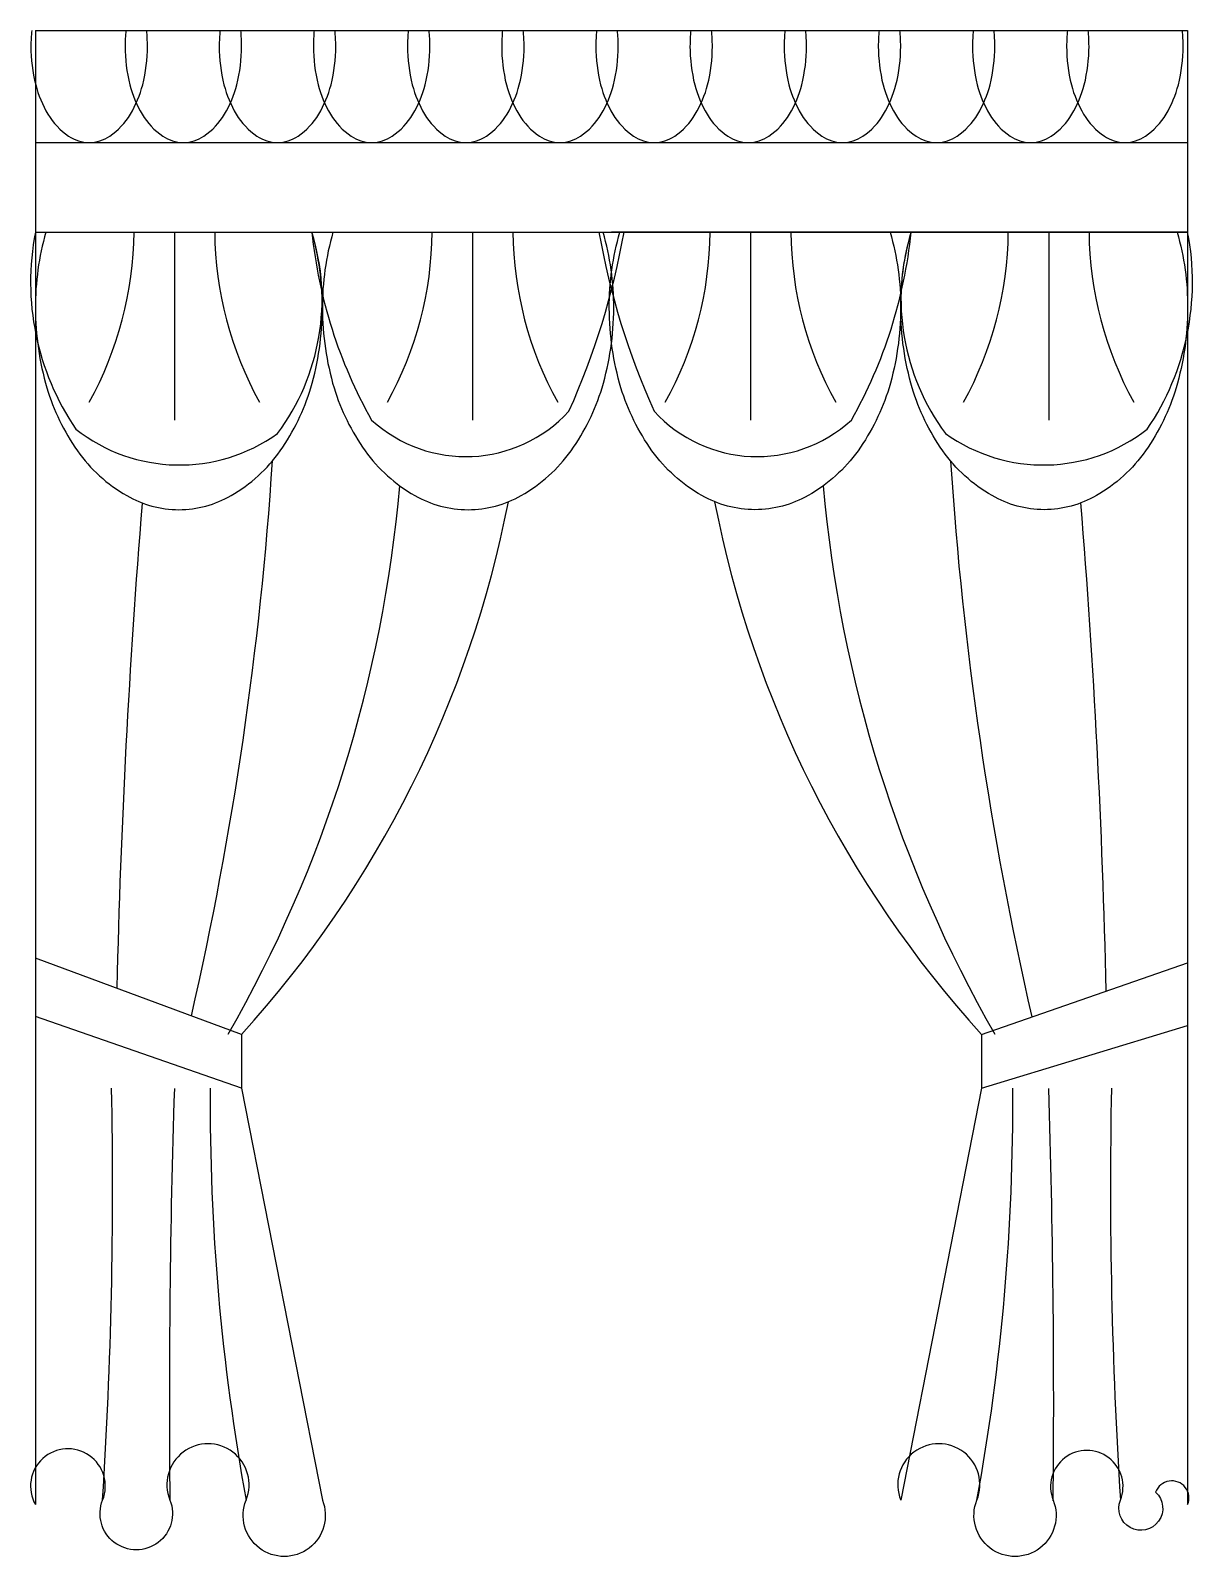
# Model space of a CAD drawing. Header units: metres. Extents: x 234 to 797, y 1654 to 2395.
import ezdxf

# ---------------------------------------------------------------- set-up
doc = ezdxf.new("R2010")
doc.units = ezdxf.units.M
for name, color, linetype in [('3', 3, 'Continuous'), ('4', 4, 'Continuous'), ('7', 7, 'Continuous')]:
    doc.layers.add(name, color=color, linetype=linetype)

msp = doc.modelspace()

# ---------------------------------------------------------------- linework, layer by layer
for p, q in [((235.93, 2340.62), (795.01, 2340.62)), ((235.93, 2297.14), (515.47, 2297.14)), ((795.01, 2297.14), (515.47, 2297.14)), ((515.47, 2297.14), (795.01, 2297.14))]:
    msp.add_line(p, q)
for points in [[(241.01, 2297.14, 0.07), (235.93, 2260.18, 0.07)], [(380.32, 2297.14, 0.07), (375.16, 2260.18, 0.07)], [(789.93, 2297.14, -0.07), (795.01, 2260.18, -0.07)]]:
    msp.add_lwpolyline(points, format="xyb")
at = {"layer": '3'}
for p, q in [((303.37, 2297.14), (303.37, 2205.84)), ((448.03, 2297.14), (448.03, 2205.84)), ((582.91, 2297.14), (582.91, 2205.84)), ((727.57, 2297.14), (727.57, 2205.84))]:
    msp.add_line(p, q, dxfattribs=at)
for points in [[(234.14, 2394.97, 0.02), (233.76, 2387.36, 0.06), (236.07, 2368.64, 0.07), (242.04, 2354.31, 0.11), (252.07, 2343.71, 0.15), (262.04, 2340.62, 0.15)], [(262.04, 2340.62, 0.15), (272.01, 2343.71, 0.11), (282.04, 2354.31, 0.07), (288.01, 2368.64, 0.06), (290.32, 2387.36, 0.02), (289.94, 2394.97, 0.07)], [(279.82, 2394.97, 0.02), (279.44, 2387.36, 0.06), (281.75, 2368.64, 0.07), (287.72, 2354.31, 0.11), (297.75, 2343.71, 0.15), (307.72, 2340.62, 0.15)], [(307.72, 2340.62, 0.15), (317.7, 2343.71, 0.11), (327.72, 2354.31, 0.07), (333.69, 2368.64, 0.06), (336, 2387.36, 0.02), (335.62, 2394.97, 0.07)], [(325.5, 2394.97, 0.02), (325.12, 2387.36, 0.06), (327.43, 2368.64, 0.07), (333.41, 2354.31, 0.11), (343.43, 2343.71, 0.15), (353.4, 2340.62, 0.15)], [(353.4, 2340.62, 0.15), (363.38, 2343.71, 0.11), (373.4, 2354.31, 0.07), (379.38, 2368.64, 0.06), (381.68, 2387.36, 0.02), (381.31, 2394.97, 0.07)], [(371.18, 2394.97, 0.02), (370.81, 2387.36, 0.06), (373.12, 2368.64, 0.07), (379.09, 2354.31, 0.11), (389.11, 2343.71, 0.15), (399.09, 2340.62, 0.15)], [(399.09, 2340.62, 0.15), (409.06, 2343.71, 0.11), (419.08, 2354.31, 0.07), (425.06, 2368.64, 0.06), (427.37, 2387.36, 0.02), (426.99, 2394.97, 0.07)], [(416.87, 2394.97, 0.02), (416.49, 2387.36, 0.06), (418.8, 2368.64, 0.07), (424.77, 2354.31, 0.11), (434.8, 2343.71, 0.15), (444.77, 2340.62, 0.15)], [(444.77, 2340.62, 0.15), (454.74, 2343.71, 0.11), (464.77, 2354.31, 0.07), (470.74, 2368.64, 0.06), (473.05, 2387.36, 0.02), (472.67, 2394.97, 0.07)], [(462.55, 2394.97, 0.02), (462.17, 2387.36, 0.06), (464.48, 2368.64, 0.07), (470.46, 2354.31, 0.11), (480.48, 2343.71, 0.15), (490.45, 2340.62, 0.15)], [(490.45, 2340.62, 0.15), (500.43, 2343.71, 0.11), (510.45, 2354.31, 0.07), (516.42, 2368.64, 0.06), (518.73, 2387.36, 0.02), (518.36, 2394.97, 0.07)], [(508.23, 2394.97, 0.02), (507.86, 2387.36, 0.06), (510.17, 2368.64, 0.07), (516.14, 2354.31, 0.11), (526.16, 2343.71, 0.15), (536.14, 2340.62, 0.15)], [(536.14, 2340.62, 0.15), (546.11, 2343.71, 0.11), (556.13, 2354.31, 0.07), (562.11, 2368.64, 0.06), (564.42, 2387.36, 0.02), (564.04, 2394.97, 0.07)], [(553.92, 2394.97, 0.02), (553.54, 2387.36, 0.06), (555.85, 2368.64, 0.07), (561.82, 2354.31, 0.11), (571.85, 2343.71, 0.15), (581.82, 2340.62, 0.15)], [(581.82, 2340.62, 0.15), (591.79, 2343.71, 0.11), (601.82, 2354.31, 0.07), (607.79, 2368.64, 0.06), (610.1, 2387.36, 0.02), (609.72, 2394.97, 0.07)], [(599.6, 2394.97, 0.02), (599.22, 2387.36, 0.06), (601.53, 2368.64, 0.07), (607.51, 2354.31, 0.11), (617.53, 2343.71, 0.15), (627.5, 2340.62, 0.15)], [(627.5, 2340.62, 0.15), (637.48, 2343.71, 0.11), (647.5, 2354.31, 0.07), (653.47, 2368.64, 0.06), (655.78, 2387.36, 0.02), (655.41, 2394.97, 0.07)], [(645.28, 2394.97, 0.02), (644.91, 2387.36, 0.06), (647.22, 2368.64, 0.07), (653.19, 2354.31, 0.11), (663.21, 2343.71, 0.15), (673.19, 2340.62, 0.15)], [(673.19, 2340.62, 0.15), (683.16, 2343.71, 0.11), (693.18, 2354.31, 0.07), (699.16, 2368.64, 0.06), (701.47, 2387.36, 0.02), (701.09, 2394.97, 0.07)], [(690.97, 2394.97, 0.02), (690.59, 2387.36, 0.06), (692.9, 2368.64, 0.07), (698.87, 2354.31, 0.11), (708.9, 2343.71, 0.15), (718.87, 2340.62, 0.15)], [(718.87, 2340.62, 0.15), (728.84, 2343.71, 0.11), (738.87, 2354.31, 0.07), (744.84, 2368.64, 0.06), (747.15, 2387.36, 0.02), (746.77, 2394.97, 0.07)], [(736.65, 2394.97, 0.02), (736.27, 2387.36, 0.06), (738.58, 2368.64, 0.07), (744.55, 2354.31, 0.11), (754.58, 2343.71, 0.15), (764.55, 2340.62, 0.15)], [(764.55, 2340.62, 0.15), (774.53, 2343.71, 0.11), (784.55, 2354.31, 0.07), (790.52, 2368.64, 0.06), (792.83, 2387.36, 0.02), (792.45, 2394.97, 0.07)], [(650.62, 2297.14, -0.07), (655.78, 2260.18, -0.07)]]:
    msp.add_lwpolyline(points, format="xyb", dxfattribs=at)
for centre, radius, start, end in [((360.92, 2272.89), 127.32, 169.02, 214.11), ((110.38, 2298.64), 173.42, 330.99, 359.51), ((496.36, 2298.64), 173.42, 180.49, 209.01), ((265.68, 2264.6), 109.35, 323.34, 17.31), ((602.74, 2320.8), 233.86, 185.81, 209.44), ((255.04, 2298.64), 173.42, 330.99, 359.51), ((641.03, 2298.64), 173.42, 180.49, 209.01), ((161.28, 2360.38), 365.78, 335.76, 350.04), ((869.66, 2360.38), 365.78, 189.96, 204.24), ((389.91, 2298.64), 173.42, 330.99, 359.51), ((775.9, 2298.64), 173.42, 180.49, 209.01), ((428.21, 2320.8), 233.86, 330.56, 354.19), ((765.26, 2264.6), 109.35, 162.69, 216.66), ((534.58, 2298.64), 173.42, 330.99, 359.51), ((920.56, 2298.64), 173.42, 180.49, 209.01), ((670.02, 2272.89), 127.32, 325.89, 10.98), ((444.77, 2255.91), 67.78, 227.63, 317.57), ((586.17, 2255.91), 67.78, 222.43, 312.37), ((305.91, 2265.62), 81.56, 231.84, 305.62), ((725.03, 2265.62), 81.56, 234.38, 308.16), ((-1344.65, 2296.28), 1699.21, 347.09, 356.28), ((2376.67, 2296.31), 1700.29, 183.72, 192.92), ((-232.71, 2229.55), 647.81, 330.21, 355.08), ((1263.65, 2229.55), 647.81, 184.92, 209.79), ((4336.05, 1836.74), 4061.66, 175.36, 178.68), ((-3313.71, 1836.39), 4070.26, 1.3, 4.64), ((1390.77, 1873.92), 1070.02, 179.59, 190.36), ((-359.83, 1873.92), 1070.02, 349.64, 0.41), ((-2127.64, 1833.75), 2401.03, 356.37, 1.14), ((4999.11, 1730.49), 4698.17, 178.16, 180.6), ((-3968.17, 1730.49), 4698.17, 359.4, 1.84), ((3158.58, 1833.75), 2401.03, 178.86, 183.63)]:
    msp.add_arc(centre, radius, start, end, dxfattribs=at)
at = {"layer": '4'}
for p, q in [((235.93, 2394.97), (795.01, 2394.97)), ((235.93, 2394.97), (235.93, 1679.4)), ((795.01, 2394.97), (795.01, 1679.4)), ((336, 1907.66), (336, 1881.58)), ((694.94, 1907.66), (694.94, 1881.58)), ((336, 1881.58), (375.16, 1681.58)), ((694.94, 1881.58), (655.78, 1681.58))]:
    msp.add_line(p, q, dxfattribs=at)
for points in [[(375.16, 1681.58, -1.48), (338.18, 1681.58, 1.48), (301.2, 1681.58, -1.48), (268.57, 1681.58, 1.59), (235.93, 1679.4)], [(795.01, 1679.4, 1.02), (779.47, 1685.45, -1.91), (762.38, 1681.58, 1.48), (729.75, 1681.58, -1.48), (692.76, 1681.58, 1.48), (655.78, 1681.58)]]:
    msp.add_lwpolyline(points, format="xyb", dxfattribs=at)
for centre, start, end in [((-63.14, 2269.17), 317.83, 348.98), ((1094.08, 2269.17), 191.02, 222.17)]:
    msp.add_arc(centre, 538.52, start, end, dxfattribs=at)
at = {"layer": '7'}
for p, q in [((336, 1907.66), (235.93, 1944.62)), ((694.94, 1907.66), (795.01, 1942.45)), ((336, 1881.58), (235.93, 1916.36)), ((694.94, 1881.58), (795.01, 1912.01))]:
    msp.add_line(p, q, dxfattribs=at)
for points in [[(235.93, 2260.18, 0.07), (241.52, 2221.45, 0.08), (256.32, 2191.01, 0.11), (280.24, 2169.19, 0.13), (305.55, 2162.36, 0.13), (330.86, 2169.19, 0.11), (354.77, 2191.01, 0.08), (369.57, 2221.45, 0.07), (375.16, 2260.18, 0.07), (370.08, 2297.14, 0.08)], [(375.16, 2260.18, 0.07), (380.83, 2221.5, 0.08), (395.87, 2191.01, 0.11), (420.08, 2169.22, 0.13), (445.86, 2162.36, 0.13), (471.64, 2169.22, 0.11), (495.85, 2191.01, 0.08), (510.89, 2221.5, 0.07), (516.56, 2260.18, 0.07), (511.4, 2297.14, 0.08)], [(655.78, 2260.18, -0.07), (650.12, 2221.5, -0.08), (635.08, 2191.01, -0.11), (610.86, 2169.22, -0.13), (585.08, 2162.36, -0.13), (559.31, 2169.22, -0.11), (535.09, 2191.01, -0.08), (520.05, 2221.5, -0.07), (514.38, 2260.18, -0.07), (519.54, 2297.14, -0.08)], [(795.01, 2260.18, -0.07), (789.42, 2221.45, -0.08), (774.62, 2191.01, -0.11), (750.71, 2169.19, -0.13), (725.39, 2162.36, -0.13), (700.08, 2169.19, -0.11), (676.17, 2191.01, -0.08), (661.37, 2221.45, -0.07), (655.78, 2260.18, -0.07), (660.86, 2297.14, -0.08)]]:
    msp.add_lwpolyline(points, format="xyb", dxfattribs=at)

doc.saveas('drawing.dxf')
